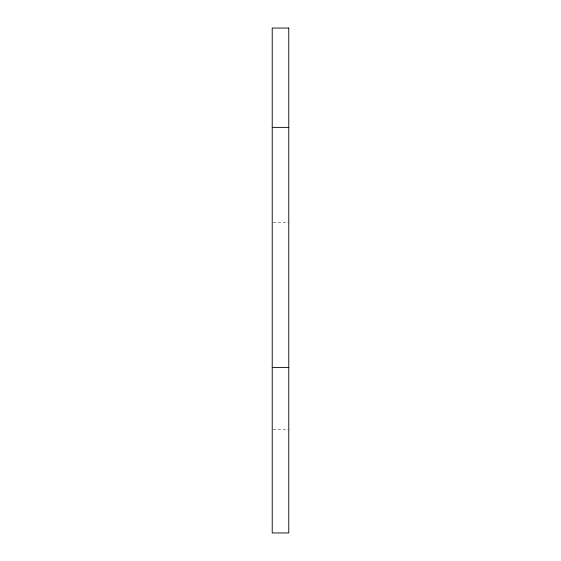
<?xml version="1.0" encoding="UTF-8"?>
<svg xmlns="http://www.w3.org/2000/svg" width="561" height="561" viewBox="0 0 561 561"><rect width="100%" height="100%" fill="white"/><g stroke="black" fill="none" stroke-linecap="round" stroke-linejoin="round"><path stroke-width="0.42" stroke-dasharray="2.81 2.1" d="M273.095 222.563L288.775 222.563M273.095 429.488L288.775 429.488"/><path stroke-width="0.84" d="M272.225 127.375L288.775 127.375M272.225 367.406L288.775 367.406M288.775 28.05L272.225 28.05L272.225 532.95L288.775 532.95L288.775 28.05"/></g></svg>
